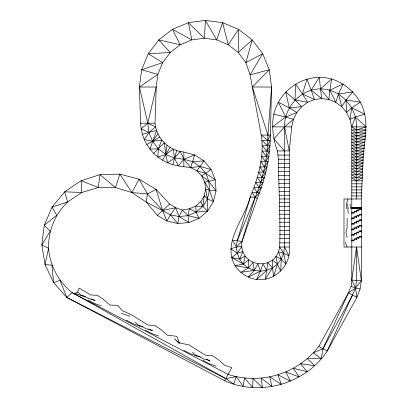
<?xml version="1.0" encoding="UTF-8"?>
<svg xmlns="http://www.w3.org/2000/svg" width="408" height="408" viewBox="0 0 408 408"><rect width="100%" height="100%" fill="white"/><g stroke="black" fill="none" stroke-linecap="round" stroke-linejoin="round"><path stroke-width="0.61" d="M346.453 208.646L346.52 203.842L347.922 199.017L361.361 198.971L363.212 157.029C364.778 138.44 369.673 119.549 360.29 102.184C353.945 91.157 343.796 82.804 331.633 78.984C306.061 72.007 279.939 88.704 273.799 114.133C271.289 126.5 273.227 139.097 277.267 150.914C278.098 155.025 278.348 159.212 278.542 163.394C278.705 191.276 280.627 219.111 279.669 247.024C275.885 272.768 238.099 267.123 242.005 241.398L255.076 197.492C263.41 177.791 267.801 156.448 267.944 135.058L271.55 87.006L269.295 69.768L262.696 53.703L252.195 39.907L238.512 29.325L222.574 22.67L205.474 20.4L188.374 22.67L172.441 29.325L158.753 39.907L148.252 53.703L141.653 69.768L139.403 87.006L140.602 123.206L141.143 128.795L142.377 134.273L144.279 139.546L146.824 144.539L149.976 149.175L153.683 153.377L157.886 157.08L162.517 160.232L167.51 162.777L172.788 164.684L178.26 165.913L190.725 167.647L199.884 166.398L211.109 169.514L215.256 179.826L216.041 190.898L213.399 201.659L207.58 211.089L199.135 218.29L188.879 222.564L177.781 223.513L166.913 221.044L157.304 215.388L146.278 202.103L131.906 192.55L115.423 187.547L98.231 187.527L81.804 192.489L67.555 202.006L52.076 207.091L44.242 225.318L41.835 245.029L45.043 264.649L53.606 282.616L66.846 297.483L224.711 380.766C260.319 396.902 305.74 383.739 327.206 351.064L356.898 297.345L360.091 288.971L361.361 280.602L361.361 198.971M351.793 195.937L351.788 279.975L351.099 286.334L348.468 292.811L322.998 348.738L321.336 358.719L307.188 358.617C285.84 377.084 254.867 383.255 228.067 374.391L72.17 292.628C58.319 281.326 50.158 266.052 48.527 248.243C48.338 230.444 54.866 214.501 67.555 202.006L64.704 191.811L81.116 180.698L100.006 174.644L119.855 174.129L139.082 179.194L156.142 189.434L169.682 204.031L175.624 207.692L182.386 210.054L187.95 215.643L199.135 218.29L196.1 212.109L195.713 206.122L200.879 201.593L204.301 195.672L205.642 188.96L204.755 182.141L201.741 175.914L196.896 170.911L190.725 167.647L183.85 159.248L180.209 151.465C166.852 148.742 156.208 136.777 155.02 123.206L156.223 87.006L157.86 74.378L162.659 62.613L170.294 52.51L180.249 44.758L191.837 39.887L204.275 38.224L216.709 39.887L228.302 44.758L238.252 52.51L245.891 62.613L250.068 74.812L261.217 135.058C264.537 156.121 258.274 177.526 250.313 196.865C244.785 218.831 221.85 242.316 235.044 265.659C239.945 273.105 247.743 278.134 256.55 279.495C274.686 281.887 291.46 265.149 289.282 247.024L289.282 150.914L291.684 126.888L293.464 119.345L296.871 112.47L301.711 106.661L307.703 102.26L314.502 99.511L321.718 98.578L328.93 99.511L335.728 102.26L341.72 106.661L346.56 112.47L349.967 119.345L351.747 126.888L351.793 195.937L361.493 195.937M267.944 135.058L252.328 87.006L269.295 69.768L250.068 74.812L262.696 53.703L245.891 62.613L252.195 39.907L238.252 52.51L238.512 29.325L228.302 44.758L222.574 22.67L216.709 39.887L205.474 20.4L204.275 38.224L188.374 22.67L191.837 39.887L172.441 29.325L180.249 44.758L158.753 39.907L170.294 52.51L148.252 53.703L162.659 62.613L141.653 69.768L157.86 74.378L139.403 87.006L147.813 123.206L155.591 126.847L149.002 132.575L144.279 139.546L152.577 141.29L161.828 140.046L158.294 148.762L157.886 157.08L165.765 154.484L173.247 149.104L174.481 158.059L178.26 165.913L183.85 159.248L194.621 154.923L204.005 160.941L211.109 169.514L201.741 175.914L208.82 181.397L216.041 190.898L209.457 190.184L205.642 188.96L207.381 198.752L207.58 211.089L196.1 212.109L187.95 215.643L179.102 216.577L170.386 214.807L146.278 202.103L147.416 193.953L139.082 179.194L131.906 192.55L147.416 193.953L156.142 189.434L162.614 210.513L166.913 221.044L170.386 214.807L175.624 207.692L179.102 216.577L177.781 223.513L170.386 214.807M289.282 247.024L279.669 247.024L283.657 253.271L285.977 264.129L281.255 259.095L275.905 256.443L277.435 264.098L273.63 276.379L272.462 267.934L267.903 262.63L266.669 270.346L256.55 279.495L260.447 271.167L257.902 263.843L254.23 270.346L240.705 272.391L248.436 267.934L248.696 259.758L243.459 264.098L235.044 265.659L248.436 267.934L254.23 270.346L260.447 271.167L266.669 270.346L272.462 267.934L277.435 264.098L281.255 259.095L283.657 253.271L284.473 247.024L284.473 126.888C284.243 107.299 300.456 88.898 320.479 88.898C340.502 88.903 356.74 107.289 356.556 126.888L356.556 198.971M242.005 241.398L232.473 240.149L236.421 247.024L241.755 246.514L237.242 253.271L231.622 257.55L239.639 259.095L242.852 251.506L237.242 253.271L230.739 248.783L236.421 247.024L242.005 241.398L257.3 198.405L255.076 197.492L250.313 196.865L237.242 240.771C234.554 251.083 239.241 262.522 248.436 267.934L253.026 262.426L254.23 270.346L248.095 277.149L260.447 271.167L262.981 263.915L266.669 270.346L265.327 279.23L272.462 267.934L272.315 260.075L277.435 264.098L280.724 271.187L281.255 259.095L278.414 251.986L283.657 253.271L288.915 255.826L284.473 247.024M190.725 167.647L194.621 154.923L183.85 152.036L180.209 151.465L174.481 158.059L167.51 162.777L165.765 154.484L167.01 145.233M318.791 346.412L348.468 292.811L356.898 297.345L355.572 288.063L351.788 279.975L356.556 247.024L361.361 280.602L355.572 288.063L327.206 351.064L318.791 346.412L313.303 352.813L307.188 358.617L314.629 365.645L300.517 363.768L307.173 371.749L293.357 368.205L299.059 376.956L285.779 371.892L290.404 381.194L277.863 374.784L281.316 384.407L269.698 376.849L271.922 386.555L261.36 378.073L262.339 387.6L252.94 378.435L252.7 387.539L244.53 377.941L243.132 386.366L236.207 376.584L225.828 378.639L66.846 297.483L60.017 280.367L53.606 282.616L51.903 265.134L45.043 264.649L48.527 248.243L41.835 245.029L50.174 231.127L44.242 225.318L56.702 215.266L52.076 207.091L64.704 191.811L81.804 192.489L81.116 180.698L98.231 187.527L100.006 174.644L115.423 187.547L119.855 174.129L131.906 192.55M207.58 211.089L202.786 206.295L195.713 206.122L189.343 208.789L187.95 215.643L188.879 222.564L179.102 216.577L182.386 210.054L189.343 208.789L196.1 212.109L202.786 206.295L204.301 195.672L207.381 198.752L213.399 201.659L209.457 190.184L204.755 182.141L215.256 179.826L205.525 173.211L199.884 166.398L192.428 161.588L183.85 159.248L174.481 158.059L165.765 154.484L158.294 148.762L152.577 141.29L149.002 132.575L147.813 123.206L156.223 87.006L139.403 87.006M172.788 164.684L176.654 150.481M236.207 376.584L233.759 384.096L225.828 378.639L72.17 292.628L66.846 297.483M142.377 134.273L156.575 130.402L149.976 149.175L158.294 148.762M284.473 150.914L273.901 138.904L284.473 126.888L293.464 119.345L285.692 117.055L278.338 102.184L289.282 107.896L301.711 106.661L295.004 100.026L295.54 83.972L302.461 93.988L314.502 99.511L311.151 90.194L319.311 77.28L320.479 88.898L328.93 99.511L329.807 90.194L343.087 83.972L338.502 93.988L341.72 106.661L345.974 100.026L360.29 102.184L351.706 107.896L349.967 119.345L355.317 117.055L366.165 126.888L356.556 129.928L351.747 126.888L355.317 117.055L364.829 114.133L351.706 107.896L346.56 112.47L345.974 100.026L352.869 91.887L338.502 93.988L335.728 102.26L329.807 90.194L331.633 78.984L320.479 88.898L321.718 98.578L311.151 90.194L306.995 78.984L302.461 93.988L307.703 102.26L295.004 100.026L285.758 91.887L289.282 107.896L296.871 112.47L285.692 117.055L272.462 126.888L291.684 126.888M257.3 198.405C265.465 178.316 270.31 156.794 270.346 135.058L271.55 87.006L252.328 87.006M237.242 240.771L255.076 197.492L259.483 192.535L252.277 192.535L255.076 197.492M74.873 294.046L75.225 293.377L77.597 292.036L79.254 288.119L90.545 294.933L97.39 295.331L103.693 299.574L109.859 305.067L117.917 305.342L122.017 310.498L131.289 314.695L147.992 325.064L154.841 325.457L161.14 329.705L167.305 335.192L176.822 336.309L179.464 342.934L188.736 344.826L205.443 355.19L212.287 355.587L218.586 359.836L224.757 365.323L231.78 367.572L224.711 380.766M352.69 295.02L322.998 348.738L313.303 352.813L321.336 358.719M162.517 160.232L170.014 147.344M146.824 144.539L152.577 141.29L157.952 133.814M153.683 153.377L164.271 142.785L165.765 154.484M157.304 215.388L169.682 204.031M147.813 123.206L141.143 128.795L149.002 132.575M348.468 292.811L355.572 288.063L360.091 288.971M152.577 141.29L159.712 137.042M239.639 259.095L245.223 256.03L243.459 264.098L231.622 257.55M175.624 207.692L162.614 210.513L147.416 193.953M192.428 161.588L204.005 160.941L196.896 170.911L205.525 173.211C211.471 183.605 210.35 197.018 202.786 206.295L200.879 201.593M347.922 199.017L343.985 198.971L343.985 247.024L361.361 247.024M140.602 123.206L155.02 123.206M351.747 126.888L366.165 126.888M277.267 150.914L289.282 150.914L284.473 126.888M277.955 155.086L289.282 155.086M278.317 159.248L289.282 159.248M278.542 163.394L289.282 163.394M278.542 167.52L289.282 167.52M278.542 171.62L289.282 171.62M278.623 175.68L289.282 175.68M278.705 179.704L289.282 179.704M351.793 180.821L362.166 180.821M278.904 183.682L289.282 183.682M351.793 183.835L362.034 183.835M351.793 186.854L361.896 186.854M279.103 187.598L289.282 187.598M351.793 189.878L361.763 189.878M279.291 191.459L289.282 191.459M351.793 192.902L361.631 192.902M279.485 195.254L289.282 195.254M279.669 198.971L289.282 198.971M279.669 202.689L289.282 202.689M279.669 206.479L289.282 206.479M351.747 207.376L361.361 207.376M351.747 207.978L361.361 207.978M351.747 208.58L361.361 208.58M279.669 210.339L289.282 210.339M279.669 214.256L289.282 214.256M279.669 218.234L289.282 218.234M279.669 222.258L289.282 222.258M279.669 226.323L289.282 226.323M279.669 230.418L289.282 230.418M279.669 234.544L289.282 234.544M279.669 238.695L289.282 238.695M279.669 242.852L289.282 242.852M361.361 280.602L356.556 280.602L351.788 279.975M273.799 114.133L285.692 117.055M75.225 293.377L82.059 295.866L85.542 296.723M95.135 300.201L88.75 298.625L82.37 295.28M126.291 320.158L132.671 323.503L139.505 325.997L142.989 326.854M152.582 330.327L146.202 328.756L139.816 325.405M183.738 350.283L190.123 353.634L196.957 356.123L200.44 356.985M210.033 360.458L203.648 358.882L197.268 355.536M121.712 313.38L130.019 316.246M101.209 305.908L94.376 303.419L87.99 300.069M158.656 336.039L151.822 333.545L145.442 330.2M216.107 366.165L209.273 363.676L202.888 360.33M351.099 286.334L355.572 288.063L356.556 280.602L356.556 247.024M91.101 298.835L94.824 300.788M148.553 328.965L152.276 330.919M206.53 359.371L209.722 361.044M179.464 342.934L174.394 338.742L179.163 343.51M192.494 352.298L196.957 356.123M135.048 322.167L139.505 325.997M77.597 292.036L82.059 295.866M345.367 242.281L347.116 247.09M347.116 237.476L345.897 232.672L347.116 227.868L347.116 218.255M347.56 203.827L348.177 208.615M350.023 203.801L350.548 208.59M347.881 208.631L348.167 213.435M360.759 207.376L360.759 208.58M360.157 207.376L360.157 208.58M359.555 207.376L359.555 208.58M358.958 207.376L358.958 208.58M358.357 207.376L358.357 208.58M357.755 207.376L357.755 208.58M357.153 207.376L357.153 208.58M356.556 207.376L356.556 208.58M355.955 207.376L355.955 208.58M355.353 207.376L355.353 208.58M354.751 207.376L354.751 208.58M354.149 207.376L354.149 208.58M353.552 207.376L353.552 208.58M352.951 207.376L352.951 208.58M352.349 207.376L352.349 208.58M183.85 152.036L183.85 166.454M270.346 135.058L267.821 140.408L261.217 135.058L270.346 135.058M270.229 140.408L267.526 145.743L261.967 140.408L270.229 140.408M269.928 145.743L267.056 151.072L262.252 145.743L269.928 145.743M269.459 151.072L266.409 156.381L262.252 151.072L269.459 151.072M268.811 156.381L265.588 161.665L261.605 156.381L268.811 156.381M267.99 161.665L264.598 166.918L260.783 161.665L267.99 161.665M267 166.918L263.43 172.135L259.789 166.918L267 166.918M265.832 172.135L262.094 177.312L258.626 172.135L265.832 172.135M264.496 177.312L260.59 182.442L257.29 177.312L264.496 177.312M262.992 182.442L258.917 187.517L255.785 182.442L262.992 182.442M261.319 187.517L257.081 192.535L254.113 187.517L261.319 187.517M362.299 177.817L356.556 180.821L351.793 177.817L362.299 177.817M362.431 174.818L356.556 177.817L351.793 174.818L362.431 174.818M362.564 171.829L356.556 174.818L351.793 171.829L362.564 171.829M362.697 168.851L356.556 171.829L351.793 168.851L362.697 168.851M362.829 165.888L356.556 168.851L351.793 165.888L362.829 165.888M362.962 162.93L356.556 165.888L351.793 162.93L362.962 162.93M363.089 159.987L356.556 162.93L351.793 159.987L363.089 159.987M363.212 157.029L356.556 159.987L351.793 157.029L363.212 157.029M363.502 154.061L356.556 157.029L351.793 154.061L363.502 154.061M363.798 151.072L356.556 154.061L351.793 151.072L363.798 151.072M364.089 148.079L356.556 151.072L351.793 148.079L364.089 148.079M364.385 145.07L356.556 148.079L351.793 145.07L364.385 145.07M364.681 142.05L356.556 145.07L351.793 142.05L364.681 142.05M364.976 139.031L356.556 142.05L351.793 139.031L364.976 139.031M365.272 135.997L356.556 139.031L351.793 135.997L365.272 135.997M365.568 132.967L356.556 135.997L351.793 132.967L365.568 132.967M365.869 129.928L356.556 132.967L351.793 129.928L365.869 129.928M361.121 208.82L359.198 208.82L359.198 209.901L359.438 209.059L360.881 209.059L361.121 209.901L361.121 208.82M358.719 210.023L356.796 210.023L356.796 211.104L357.036 210.263L358.474 210.263L358.719 211.104L358.719 210.023M356.311 211.222L354.394 211.222L354.394 212.303L354.634 211.461L356.072 211.461L356.311 212.303L356.311 211.222M353.909 212.425L351.987 212.425L351.987 213.506L352.231 212.665L353.67 212.665L353.909 213.506L353.909 212.425M361.121 214.348L359.198 214.348L359.198 215.429L359.438 214.588L360.881 214.588L361.121 215.429L361.121 214.348M358.719 215.546L356.796 215.546L356.796 216.628L357.036 215.786L358.474 215.786L358.719 216.628L358.719 215.546M356.311 216.75L354.394 216.75L354.394 217.831L354.634 216.99L356.072 216.99L356.311 217.831L356.311 216.75M353.909 217.949L351.987 217.949L351.987 219.03L352.231 218.188L353.67 218.188L353.909 219.03L353.909 217.949M361.121 219.871L359.198 219.871L359.198 220.952L359.438 220.111L360.881 220.111L361.121 220.952L361.121 219.871M358.719 221.075L356.796 221.075L356.796 222.156L357.036 221.315L358.474 221.315L358.719 222.156L358.719 221.075M356.311 222.273L354.394 222.273L354.394 223.355L354.634 222.513L356.072 222.513L356.311 223.355L356.311 222.273M353.909 223.477L351.987 223.477L351.987 224.558L352.231 223.717L353.67 223.717L353.909 224.558L353.909 223.477M361.121 225.4L359.198 225.4L359.198 226.481L359.438 225.639L360.881 225.639L361.121 226.481L361.121 225.4M358.719 226.598L356.796 226.598L356.796 227.679L357.036 226.838L358.474 226.838L358.719 227.679L358.719 226.598M356.311 227.802L354.394 227.802L354.394 228.883L354.634 228.041L356.072 228.041L356.311 228.883L356.311 227.802M353.909 229L351.987 229L351.987 230.081L352.231 229.245L353.67 229.245L353.909 230.081L353.909 229M361.121 230.923L359.198 230.923L359.198 232.004L359.438 231.163L360.881 231.163L361.121 232.004L361.121 230.923M358.719 232.126L356.796 232.126L356.796 233.208L357.036 232.366L358.474 232.366L358.719 233.208L358.719 232.126M356.311 233.325L354.394 233.325L354.394 234.406L354.634 233.57L356.072 233.57L356.311 234.406L356.311 233.325M353.909 234.529L351.987 234.529L351.987 235.61L352.231 234.768L353.67 234.768L353.909 235.61L353.909 234.529M361.121 236.451L359.198 236.451L359.198 237.532L359.438 236.691L360.881 236.691L361.121 237.532L361.121 236.451M358.719 237.65L356.796 237.65L356.796 238.731L357.036 237.895L358.474 237.895L358.719 238.731L358.719 237.65M356.311 238.853L354.394 238.853L354.394 239.935L354.634 239.093L356.072 239.093L356.311 239.935L356.311 238.853M353.909 240.057L351.987 240.057L351.987 241.138L352.231 240.297L353.67 240.297L353.909 241.138L353.909 240.057"/></g></svg>
